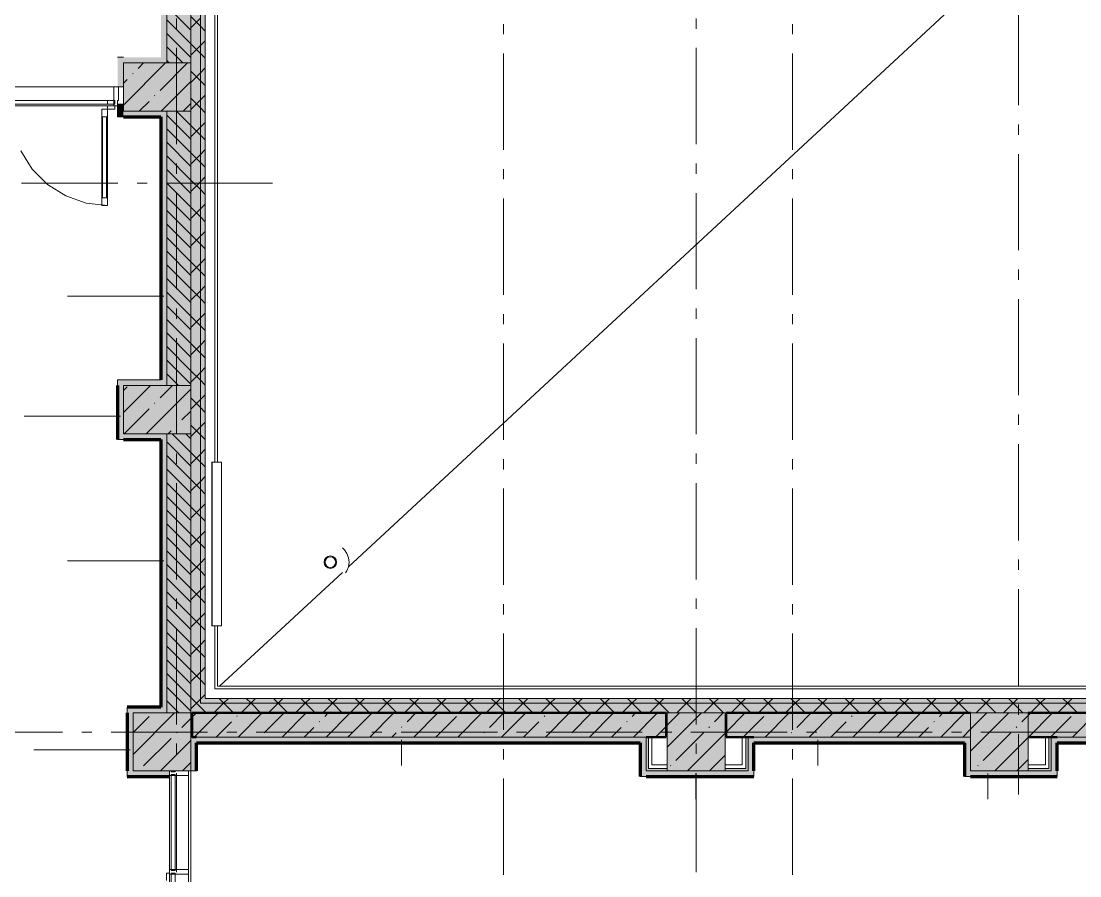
# Model space of a CAD drawing. Header units: millimetres. Extents: x -537608 to 253996, y -217170 to 186033.
# Drawn here: x -343974 to -332975, y 11708 to 20583 of the extents above; entities that cross this region are included whole.
import ezdxf

# ---------------------------------------------------------------- set-up
doc = ezdxf.new("R2010")
doc.units = ezdxf.units.MM
doc.layers.add('16) Лак 1.6м', color=160, linetype='Continuous', lineweight=90)
doc.layers.add('PDF _Геометрия', color=7, linetype='Continuous')
doc.layers.add('PDF _Сплошная заливка', color=7, linetype='Continuous', true_color=0xffffff)

msp = doc.modelspace()

# ---------------------------------------------------------------- hatches: boundary and pattern name
at = {"layer": 'PDF _Сплошная заливка', "transparency": 33554559}
h = msp.add_hatch(color=256, dxfattribs=at)
h.paths.add_polyline_path([(-342211.3659, 22131.549), (-342198.3707, 22137.5494), (-342150.6698, 22137.5494), (-342148.3705, 22131.549), (-342209.4196, 22131.549)], flags=0)
h.paths.add_polyline_path([(-342111.3655, 13499.3472), (-342111.3655, 31437.8517), (-342211.3659, 31437.8517), (-342208.6015, 22925.5479), (-342205.3635, 22918.5508), (-342204.8296, 22896.8791), (-342191.3693, 22893.8434), (-342191.3693, 22888.2199), (-342205.3635, 22888.2199), (-342205.3635, 22870.8499), (-342211.3659, 22868.5506), (-342210.143, 22194.0816), (-342205.3635, 22192.2495), (-342205.3635, 22174.8794), (-342191.3693, 22171.8437), (-342191.3693, 22166.2181), (-342205.3635, 22166.2181), (-342209.4713, 22135.6612), (-342211.3659, 22131.549), (-342211.3659, 13499.3472)], flags=0)
h.paths.add_polyline_path([(-342150.6698, 22925.5479), (-342205.3635, 22928.7816), (-342204.4506, 22931.5503), (-342148.3705, 22931.5503)], flags=0)
for points in [[(-342111.3655, 13549.3473), (-342061.3653, 13549.3473), (-342061.3653, 31437.8517), (-342111.3655, 31437.8517), (-342111.3655, 13676.3458)], [(-342461.367, 19649.001), (-342211.3659, 19649.001), (-342211.3659, 20149.0009), (-342911.3689, 20149.0009), (-342911.3689, 19649.001), (-342788.7452, 19649.001)], [(-323968.3625, 13499.3472), (-323968.3625, 13549.3473), (-342111.3655, 13549.3473), (-342111.3655, 13499.3472), (-326448.1699, 13499.3472)], [(-323968.3625, 13399.3468), (-323968.3625, 13499.3472), (-342211.3659, 13499.3472), (-342211.3659, 13399.3468), (-326448.1699, 13399.3468)], [(-342811.3685, 12799.3463), (-342211.3659, 12799.3463), (-342211.3659, 13399.3468), (-342811.3685, 13399.3468), (-342811.3685, 13069.8542)], [(-337481.3681, 13149.3456), (-337274.0645, 13149.3456), (-337274.0645, 13399.3468), (-342198.6635, 13399.3468), (-342198.6635, 13149.3456), (-339855.8185, 13149.3456)], [(-337261.362, 12799.3463), (-336661.368, 12799.3463), (-336661.368, 13399.3468), (-337261.362, 13399.3468), (-337261.362, 13069.8542)], [(-334111.3657, 12799.3463), (-333511.3632, 12799.3463), (-333511.3632, 13399.3468), (-334111.3657, 13399.3468), (-334111.3657, 13069.8542)]]:
    msp.add_hatch(color=256, dxfattribs=at).paths.add_polyline_path(points)
h = msp.add_hatch(color=256, dxfattribs=at)
h.paths.add_polyline_path([(-342369.7545, 13399.3468), (-342211.3659, 13399.3468), (-342211.3659, 16298.9996), (-342461.367, 16298.9996), (-342461.367, 13399.3468)], flags=0)
h.paths.add_polyline_path([(-342461.367, 16798.9996), (-342211.3659, 16798.9996), (-342211.3659, 19649.001), (-342461.367, 19649.001), (-342461.367, 17341.7551)], flags=0)
h.paths.add_polyline_path([(-342211.3659, 20149.0009), (-342211.3659, 21799.3482), (-342461.367, 21799.3482), (-342461.367, 20149.0009), (-342369.7545, 20149.0009)], flags=0)
h.paths.add_polyline_path([(-342211.3659, 22299.3482), (-342211.3659, 22888.2199), (-342320.3657, 22891.2556), (-342320.3657, 22896.8791), (-342211.3659, 22896.8791), (-342211.3659, 24799.3502), (-342461.367, 24799.3502), (-342461.367, 22299.3482), (-342369.7545, 22299.3482)], flags=0)
h.paths.add_polyline_path([(-342461.367, 25299.348), (-342211.3659, 25299.348), (-342211.3659, 27799.3501), (-342461.367, 27799.3501), (-342461.367, 27309.5272)], flags=0)
h.paths.add_polyline_path([(-342211.3659, 28299.3479), (-342211.3659, 30799.35), (-342461.367, 30799.35), (-342461.367, 28299.3479)], flags=0)
at = {"layer": 'PDF _Сплошная заливка', "true_color": 0xff7d7d, "transparency": 33554559}
for points in [[(-342521.3655, 20209.0017), (-342461.367, 20209.0017), (-342461.367, 21799.3482), (-342521.3655, 21799.3482), (-342521.3655, 21613.658)], [(-342911.3689, 20149.0009), (-342461.367, 20149.0009), (-342461.367, 20209.0017), (-342911.3689, 20209.0017), (-342911.3689, 20189.6918)], [(-342521.3655, 16798.9996), (-342521.3655, 16859.0003), (-342971.3674, 16859.0003), (-342971.3674, 16798.9996), (-342911.3689, 16798.9996)], [(-342521.3655, 16238.9989), (-342461.367, 16238.9989), (-342461.367, 16298.9996), (-342911.3689, 16298.9996), (-342911.3689, 16238.9989)], [(-342521.3655, 13399.3468), (-342521.3655, 13459.3474), (-342871.367, 13459.3474), (-342871.367, 13399.3468), (-342811.3685, 13399.3468)], [(-342871.367, 12799.3463), (-342811.3685, 12799.3463), (-342811.3685, 13399.3468), (-342871.367, 13399.3468), (-342871.367, 13069.8542)], [(-342211.3659, 12799.3463), (-342151.3674, 12799.3463), (-342151.3674, 13149.3456), (-342211.3659, 13149.3456), (-342211.3659, 13069.8542)], [(-337541.3666, 13089.3472), (-337481.3681, 13089.3472), (-337481.3681, 13149.3456), (-342151.3674, 13149.3456), (-342151.3674, 13089.3472), (-339855.8185, 13089.3472)], [(-334171.3643, 13089.3472), (-334111.3657, 13089.3472), (-334111.3657, 13149.3456), (-336361.3668, 13149.3456), (-336361.3668, 13089.3472)], [(-333271.3691, 12799.3463), (-333211.3619, 12799.3463), (-333211.3619, 13149.3456), (-333271.3691, 13149.3456), (-333271.3691, 13069.8542)], [(-330571.1939, 13089.3472), (-330511.1953, 13089.3472), (-330511.1953, 13149.3456), (-333211.3619, 13149.3456), (-333211.3619, 13089.3472), (-331476.0376, 13089.3472)], [(-342811.3685, 12739.3456), (-342431.3634, 12739.3456), (-342431.3634, 12799.3463), (-342871.367, 12799.3463), (-342871.367, 12739.3456)], [(-333511.3632, 12739.3456), (-333211.3619, 12739.3456), (-333211.3619, 12799.3463), (-334111.3657, 12799.3463), (-334111.3657, 12739.3456)]]:
    msp.add_hatch(color=11, dxfattribs=at).paths.add_polyline_path(points)
at = {"layer": 'PDF _Сплошная заливка', "transparency": 33554559}
h = msp.add_hatch(color=256, dxfattribs=at)
h.paths.add_polyline_path([(-320661.3643, 13149.3456), (-320661.3643, 13399.3468), (-323361.3629, 13399.3468), (-323361.3629, 13149.3456), (-323096.2567, 13149.3456)], flags=0)
h.paths.add_polyline_path([(-323961.3611, 13149.3456), (-323961.3611, 13399.3468), (-326661.3641, 13399.3468), (-326661.3641, 13149.3456), (-326448.1699, 13149.3456)], flags=0)
h.paths.add_polyline_path([(-329800.0831, 13149.3456), (-327261.3623, 13149.3456), (-327261.3623, 13399.3468), (-329911.1928, 13399.3468), (-329911.1928, 13149.3456), (-329851.1942, 13149.3456)], flags=0)
h.paths.add_polyline_path([(-330511.1953, 13149.3456), (-330511.1953, 13399.3468), (-333511.3632, 13399.3468), (-333511.3632, 13149.3456), (-331476.0376, 13149.3456)], flags=0)
h.paths.add_polyline_path([(-334111.3657, 13149.3456), (-334111.3657, 13399.3468), (-336648.6656, 13399.3468), (-336648.6656, 13149.3456), (-336361.3668, 13149.3456)], flags=0)
at = {"layer": 'PDF _Сплошная заливка', "true_color": 0x77b143, "transparency": 33554559}
msp.add_hatch(color=75, dxfattribs=at).paths.add_polyline_path([(-337481.3681, 12824.3464), (-337456.368, 12824.3464), (-337456.368, 13149.3456), (-337481.3681, 13149.3456), (-337481.3681, 12859.347)])

# ---------------------------------------------------------------- linework, layer by layer
at = {"layer": '16) Лак 1.6м'}
for p, q in [((-342911.3689, 19589.0003), (-342521.3655, 19589.0003)), ((-342521.3655, 19589.0003), (-342521.3655, 16859.0003)), ((-342971.3674, 16798.9996), (-342971.3674, 16238.9989)), ((-342911.3689, 16238.9989), (-342521.3655, 16238.9989)), ((-342521.3655, 16238.9989), (-342521.3655, 13459.3474)), ((-342521.3655, 13459.3474), (-342871.367, 13459.3474)), ((-342871.367, 13399.3468), (-342871.367, 12799.3463)), ((-342151.3674, 12799.3463), (-342151.3674, 13089.3472)), ((-342151.3674, 13089.3472), (-337541.3666, 13089.3472)), ((-337541.3666, 13089.3472), (-337541.3666, 12739.3456)), ((-336361.3668, 12799.3463), (-336361.3668, 13089.3472)), ((-336361.3668, 13089.3472), (-334171.3643, 13089.3472)), ((-334171.3643, 13089.3472), (-334171.3643, 12739.3456)), ((-333211.3619, 12799.3463), (-333211.3619, 13089.3472)), ((-333211.3619, 13089.3472), (-330571.1939, 13089.3472)), ((-342871.367, 12739.3456), (-342431.3634, 12739.3456)), ((-337481.3681, 12739.3456), (-336361.3668, 12739.3456)), ((-334111.3657, 12739.3456), (-333211.3619, 12739.3456))]:
    msp.add_line(p, q, dxfattribs=at)
at = {"layer": 'PDF _Геометрия', "lineweight": 9}
for p, q in [((-342111.3655, 13676.3458), (-342111.3655, 31437.8517)), ((-342061.3653, 13676.3458), (-342061.3653, 31437.8517)), ((-341961.3649, 16002.4086), (-341961.3649, 30896.1943)), ((-341934.3668, 16002.4086), (-341934.3668, 30896.1943)), ((-340572.3131, 14917.7243), (-331090.6071, 23701.3305)), ((-342461.367, 21799.3482), (-342461.367, 20149.0009)), ((-342461.367, 20209.0017), (-342461.367, 21799.3482)), ((-342211.3659, 20149.0009), (-342211.3659, 21799.3482)), ((-342211.3659, 21799.3482), (-342211.3659, 20149.0009)), ((-342211.3659, 20488.9912), (-342461.367, 20738.9923)), ((-342211.3659, 20347.5701), (-342461.367, 20597.5712)), ((-342111.3655, 20530.4119), (-342211.3659, 20630.4123)), ((-342211.3659, 20512.8374), (-342111.3655, 20612.8378)), ((-342061.3653, 20480.4138), (-342111.3655, 20530.4119)), ((-342211.3659, 20206.149), (-342461.367, 20456.1479)), ((-342111.3655, 20329.9934), (-342061.3653, 20379.9936)), ((-342295.6412, 20149.0009), (-342461.367, 20314.7268)), ((-342111.3655, 20247.5696), (-342211.3659, 20347.5701)), ((-342211.3659, 20229.9951), (-342111.3655, 20329.9934)), ((-342061.3653, 20197.5694), (-342111.3655, 20247.5696)), ((-342911.3689, 20209.0017), (-342971.3674, 20209.0017)), ((-342911.3689, 19712.3711), (-342474.7411, 20149.0009)), ((-342461.367, 20149.0009), (-342911.3689, 20149.0009)), ((-342911.3689, 20149.0009), (-342911.3689, 19649.001)), ((-342911.3689, 19899.3487), (-342911.3689, 20149.0009)), ((-342911.3689, 20149.0009), (-342461.367, 20149.0009)), ((-342759.3703, 20092.4687), (-342702.8338, 20149.0009)), ((-342531.2691, 19864.3696), (-342246.6399, 20149.0009)), ((-342461.367, 20149.0009), (-342461.367, 20209.0017)), ((-342437.0645, 20149.0009), (-342461.367, 20173.3057)), ((-342461.367, 20149.0009), (-342211.3659, 20149.0009)), ((-342211.3659, 20149.0009), (-342461.367, 20149.0009)), ((-342211.3659, 19649.001), (-342211.3659, 20149.0009)), ((-342211.3659, 20149.0009), (-342211.3659, 19649.001)), ((-342816.3978, 20035.4434), (-342811.6527, 20040.1842)), ((-342111.3655, 19964.7274), (-342211.3659, 20064.7279)), ((-342211.3659, 19947.1507), (-342111.3655, 20047.1511)), ((-342111.3655, 20047.1511), (-342061.3653, 20097.1513)), ((-342911.3689, 19940.4701), (-342873.4166, 19978.418)), ((-342518.5409, 19649.001), (-342211.3659, 19956.1738)), ((-342061.3653, 19914.7272), (-342111.3655, 19964.7274)), ((-344761.3682, 19899.3487), (-343011.3694, 19899.3487)), ((-342961.3691, 19899.3487), (-343011.3694, 19899.3487)), ((-343011.3694, 19899.3487), (-343011.3694, 19759.3485)), ((-342971.3674, 19899.3487), (-342911.3689, 19899.3487)), ((-342961.3691, 19759.3485), (-342961.3691, 19899.3487)), ((-342588.2965, 19807.3443), (-342583.5515, 19812.0873)), ((-342111.3655, 19764.3089), (-342061.3653, 19814.3091)), ((-344761.3682, 19759.3485), (-343011.3694, 19759.3485)), ((-343011.3694, 19719.3487), (-344761.3682, 19719.3487)), ((-344761.3682, 19702.349), (-343011.3694, 19702.349)), ((-343076.3713, 19719.3487), (-343076.3713, 19759.3485)), ((-343076.3713, 19759.3485), (-343076.3713, 19719.3487)), ((-343076.3713, 19669.3486), (-343076.3713, 19702.349)), ((-343076.3713, 19702.349), (-343076.3713, 19669.3486)), ((-343011.3694, 19759.3485), (-343011.3694, 19719.3487)), ((-343011.3694, 19759.3485), (-343001.371, 19759.3485)), ((-343001.371, 19719.3487), (-343011.3694, 19719.3487)), ((-343011.3694, 19719.3487), (-343011.3694, 19702.349)), ((-343011.3694, 19702.349), (-342961.3691, 19702.349)), ((-343001.371, 19759.3485), (-343001.371, 19719.3487)), ((-343001.371, 19669.3486), (-343001.371, 19702.349)), ((-343001.371, 19702.349), (-343001.371, 19669.3486)), ((-342971.3674, 19719.3487), (-342971.3674, 19759.3485)), ((-342971.3674, 19759.3485), (-342961.3691, 19759.3485)), ((-342911.3689, 19719.3487), (-342971.3674, 19719.3487)), ((-342971.3674, 19719.3487), (-342971.3674, 19589.0003)), ((-342961.3691, 19719.3487), (-342971.3674, 19719.3487)), ((-342961.3691, 19702.349), (-342961.3691, 19719.3487)), ((-342911.3689, 19649.001), (-342911.3689, 19719.3487)), ((-342746.642, 19649.001), (-342645.324, 19750.3212)), ((-342290.4397, 19649.001), (-342211.3659, 19728.0747)), ((-342111.3655, 19681.8852), (-342211.3659, 19781.8856)), ((-342211.3659, 19664.3085), (-342111.3655, 19764.3089)), ((-343136.3699, 19669.3486), (-343076.3713, 19669.3486)), ((-343136.3699, 18669.3486), (-343136.3699, 19669.3486)), ((-343136.3699, 19669.3486), (-343136.3699, 18669.3486)), ((-343076.3713, 19669.3486), (-343136.3699, 19669.3486)), ((-343076.3713, 19589.3469), (-343136.3699, 19589.3469)), ((-343130.3674, 18749.3481), (-343130.3674, 19589.3469)), ((-343086.3697, 18749.3481), (-343086.3697, 19589.3469)), ((-343076.3713, 18669.3486), (-343076.3713, 19669.3486)), ((-343076.3713, 19669.3486), (-343001.371, 19669.3486)), ((-343001.371, 19669.3486), (-343076.3713, 19669.3486)), ((-343076.3713, 19669.3486), (-343076.3713, 18669.3486)), ((-343076.3713, 18669.3486), (-343076.3713, 19669.3486)), ((-342971.3674, 19589.0003), (-342911.3689, 19589.0003)), ((-342461.367, 19649.001), (-342911.3689, 19649.001)), ((-342911.3689, 19649.001), (-342461.367, 19649.001)), ((-342461.367, 19649.001), (-342461.367, 19589.0003)), ((-342211.3659, 19649.001), (-342461.367, 19649.001)), ((-342461.367, 19589.0003), (-342461.367, 19649.001)), ((-342461.367, 19649.001), (-342211.3659, 19649.001)), ((-342211.3659, 19357.6201), (-342461.367, 19607.6212)), ((-342461.367, 19589.0003), (-342461.367, 16798.9996)), ((-342461.367, 16798.9996), (-342461.367, 19589.0003)), ((-342211.3659, 19499.0413), (-342361.3235, 19649.001)), ((-342211.3659, 19640.4624), (-342219.9089, 19649.001)), ((-342211.3659, 16798.9996), (-342211.3659, 19649.001)), ((-342211.3659, 19649.001), (-342211.3659, 16798.9996)), ((-342061.3653, 19631.885), (-342111.3655, 19681.8852)), ((-342111.3655, 19399.0408), (-342211.3659, 19499.0413)), ((-342211.3659, 19381.4662), (-342111.3655, 19481.4667)), ((-342111.3655, 19481.4667), (-342061.3653, 19531.4669)), ((-342211.3659, 19216.199), (-342461.367, 19466.2001)), ((-342061.3653, 19349.0427), (-342111.3655, 19399.0408)), ((-342211.3659, 19074.7779), (-342461.367, 19324.7768)), ((-342111.3655, 19198.6223), (-342061.3653, 19248.6225)), ((-343977.3397, 19235.4636), (-343858.1952, 19045.8572)), ((-342211.3659, 18933.3568), (-342461.367, 19183.3557)), ((-342111.3655, 19116.1986), (-342211.3659, 19216.199)), ((-342211.3659, 19098.624), (-342111.3655, 19198.6223)), ((-343858.1952, 19045.8572), (-343699.8583, 18887.5161)), ((-342211.3659, 18791.9357), (-342461.367, 19041.9345)), ((-342061.3653, 19066.1983), (-342111.3655, 19116.1986)), ((-342111.3655, 18833.3563), (-342211.3659, 18933.3568)), ((-342111.3655, 18915.78), (-342061.3653, 18965.7803)), ((-343699.8583, 18887.5161), (-343510.2519, 18768.378)), ((-342211.3659, 18650.5124), (-342461.367, 18900.5134)), ((-342211.3659, 18815.7796), (-342111.3655, 18915.78)), ((-342061.3653, 18783.3561), (-342111.3655, 18833.3563)), ((-343510.2519, 18768.378), (-343298.8921, 18694.4198)), ((-343076.3713, 18749.3481), (-343136.3699, 18749.3481)), ((-342211.3659, 18509.0913), (-342461.367, 18759.0923)), ((-343298.8921, 18694.4198), (-343076.3713, 18669.3486)), ((-343076.3713, 18669.3486), (-343136.3699, 18669.3486)), ((-343136.3699, 18669.3486), (-343076.3713, 18669.3486)), ((-342211.3659, 18367.6702), (-342461.367, 18617.6712)), ((-342111.3655, 18550.5141), (-342211.3659, 18650.5124)), ((-342211.3659, 18532.9374), (-342111.3655, 18632.9378)), ((-342111.3655, 18632.9378), (-342061.3653, 18682.938)), ((-342061.3653, 18500.5139), (-342111.3655, 18550.5141)), ((-342211.3659, 18226.2491), (-342461.367, 18476.2501)), ((-342111.3655, 18350.0956), (-342061.3653, 18400.0958)), ((-342211.3659, 18084.8279), (-342461.367, 18334.829)), ((-342111.3655, 18267.6697), (-342211.3659, 18367.6702)), ((-342211.3659, 18250.0951), (-342111.3655, 18350.0956)), ((-342061.3653, 18217.6717), (-342111.3655, 18267.6697)), ((-342211.3659, 17943.4068), (-342461.367, 18193.4057)), ((-342211.3659, 17801.9857), (-342461.367, 18051.9846)), ((-342111.3655, 17984.8275), (-342211.3659, 18084.8279)), ((-342211.3659, 17967.2529), (-342111.3655, 18067.2512)), ((-342111.3655, 18067.2512), (-342061.3653, 18117.2514)), ((-342061.3653, 17934.8273), (-342111.3655, 17984.8275)), ((-342211.3659, 17660.5646), (-342461.367, 17910.5635)), ((-342111.3655, 17784.409), (-342061.3653, 17834.4092)), ((-342491.3706, 17725.8163), (-343491.3662, 17725.8163)), ((-342211.3659, 17519.1413), (-342461.367, 17769.1423)), ((-342111.3655, 17701.9853), (-342211.3659, 17801.9857)), ((-342211.3659, 17684.4085), (-342111.3655, 17784.409)), ((-342211.3659, 17377.7202), (-342461.367, 17627.7212)), ((-342061.3653, 17651.985), (-342111.3655, 17701.9853)), ((-342111.3655, 17419.143), (-342211.3659, 17519.1413)), ((-342211.3659, 17401.5663), (-342111.3655, 17501.5667)), ((-342111.3655, 17501.5667), (-342061.3653, 17551.567)), ((-342211.3659, 17236.2991), (-342461.367, 17486.3001)), ((-342061.3653, 17369.1428), (-342111.3655, 17419.143)), ((-342211.3659, 17094.8779), (-342461.367, 17344.879)), ((-342111.3655, 17218.7245), (-342061.3653, 17268.7247)), ((-342211.3659, 16953.4568), (-342461.367, 17203.4579)), ((-342111.3655, 17136.2987), (-342211.3659, 17236.2991)), ((-342211.3659, 17118.7241), (-342111.3655, 17218.7245)), ((-342211.3659, 16812.0357), (-342461.367, 17062.0346)), ((-342061.3653, 17086.3006), (-342111.3655, 17136.2987)), ((-342111.3655, 16853.4564), (-342211.3659, 16953.4568)), ((-342111.3655, 16935.8801), (-342061.3653, 16985.8803)), ((-342521.3655, 16859.0003), (-342971.3674, 16859.0003)), ((-342971.3674, 16859.0003), (-342971.3674, 16798.9996)), ((-342339.7509, 16798.9996), (-342461.367, 16920.6135)), ((-342211.3659, 16835.8818), (-342111.3655, 16935.8801)), ((-342061.3653, 16803.4562), (-342111.3655, 16853.4564)), ((-342911.3689, 16518.9906), (-342631.3557, 16798.9996)), ((-342911.3689, 16298.9996), (-342911.3689, 16798.9996)), ((-342911.3689, 16798.9996), (-342521.3655, 16798.9996)), ((-342461.367, 16798.9996), (-342911.3689, 16798.9996)), ((-342911.3689, 16798.9996), (-342911.3689, 16298.9996)), ((-342911.3689, 16747.0897), (-342873.4166, 16785.0398)), ((-342675.164, 16298.9996), (-342211.3659, 16762.7955)), ((-342531.2691, 16670.9892), (-342403.2631, 16798.9996)), ((-342521.3655, 16798.9996), (-342461.367, 16798.9996)), ((-342461.367, 16798.9996), (-342211.3659, 16798.9996)), ((-342211.3659, 16798.9996), (-342461.367, 16798.9996)), ((-342211.3659, 16298.9996), (-342211.3659, 16798.9996)), ((-342211.3659, 16798.9996), (-342211.3659, 16298.9996)), ((-342588.2965, 16613.9661), (-342583.5515, 16618.7069)), ((-342111.3655, 16570.6142), (-342211.3659, 16670.6146)), ((-342211.3659, 16553.0374), (-342111.3655, 16653.0379)), ((-342111.3655, 16653.0379), (-342061.3653, 16703.0381)), ((-342903.2566, 16298.9996), (-342645.324, 16556.9408)), ((-342303.1679, 16442.8923), (-342211.3659, 16534.6964)), ((-342061.3653, 16520.614), (-342111.3655, 16570.6142)), ((-342941.3639, 16479.6303), (-343941.3682, 16479.6303)), ((-342360.1954, 16385.867), (-342355.4588, 16390.6078)), ((-342111.3655, 16370.1957), (-342061.3653, 16420.1959)), ((-342461.367, 16298.9996), (-342911.3689, 16298.9996)), ((-342911.3689, 16298.9996), (-342461.367, 16298.9996)), ((-342211.3659, 16298.9996), (-342461.367, 16298.9996)), ((-342461.367, 16298.9996), (-342461.367, 16238.9989)), ((-342461.367, 16238.9989), (-342461.367, 16298.9996)), ((-342461.367, 16298.9996), (-342211.3659, 16298.9996)), ((-342447.0627, 16298.9996), (-342417.2228, 16328.8417)), ((-342211.3659, 16104.9279), (-342405.4418, 16298.9996)), ((-342211.3659, 16246.3491), (-342264.0186, 16298.9996)), ((-342218.9615, 16298.9996), (-342211.3659, 16306.5973)), ((-342111.3655, 16287.772), (-342211.3659, 16387.7702)), ((-342211.3659, 16270.1952), (-342111.3655, 16370.1957)), ((-342211.3659, 13676.3458), (-342211.3659, 16298.9996)), ((-342211.3659, 16298.9996), (-342211.3659, 13676.3458)), ((-342061.3653, 16237.7717), (-342111.3655, 16287.772)), ((-342971.3674, 16238.9989), (-342911.3689, 16238.9989)), ((-342461.367, 16238.9989), (-342461.367, 13399.3468)), ((-342461.367, 13399.3468), (-342461.367, 16238.9989)), ((-342211.3659, 15963.5068), (-342461.367, 16213.5079)), ((-342211.3659, 15822.0857), (-342461.367, 16072.0847)), ((-342111.3655, 16004.9275), (-342211.3659, 16104.9279)), ((-342211.3659, 15987.353), (-342111.3655, 16087.3534)), ((-342111.3655, 16087.3534), (-342061.3653, 16137.3536)), ((-342061.3653, 15954.9295), (-342111.3655, 16004.9275)), ((-342211.3659, 15680.6646), (-342461.367, 15930.6635)), ((-342111.3655, 15804.509), (-342061.3653, 15854.5092)), ((-342211.3659, 15539.2435), (-342461.367, 15789.2424)), ((-342111.3655, 15722.0853), (-342211.3659, 15822.0857)), ((-342211.3659, 15704.5107), (-342111.3655, 15804.509)), ((-342211.3659, 15397.8223), (-342461.367, 15647.8213)), ((-342061.3653, 15672.0851), (-342111.3655, 15722.0853)), ((-342111.3655, 15439.2431), (-342211.3659, 15539.2435)), ((-342211.3659, 15421.6664), (-342111.3655, 15521.6668)), ((-342111.3655, 15521.6668), (-342061.3653, 15571.667)), ((-342211.3659, 15256.3991), (-342461.367, 15506.4002)), ((-342061.3653, 15389.2429), (-342111.3655, 15439.2431)), ((-342211.3659, 15114.978), (-342461.367, 15364.9791)), ((-342111.3655, 15238.8245), (-342061.3653, 15288.8247)), ((-342211.3659, 14973.5568), (-342461.367, 15223.558)), ((-342111.3655, 15156.4008), (-342211.3659, 15256.3991)), ((-342211.3659, 15138.8241), (-342111.3655, 15238.8245)), ((-342211.3659, 14832.1357), (-342461.367, 15082.1369)), ((-342061.3653, 15106.4006), (-342111.3655, 15156.4008)), ((-342491.3706, 14979.9856), (-343491.3662, 14979.9856)), ((-342111.3655, 14873.5564), (-342211.3659, 14973.5568)), ((-342111.3655, 14955.9823), (-342061.3653, 15005.9825)), ((-342211.3659, 14690.7146), (-342461.367, 14940.7136)), ((-342211.3659, 14855.9819), (-342111.3655, 14955.9823)), ((-342061.3653, 14823.5562), (-342111.3655, 14873.5564)), ((-341912.355, 13676.3458), (-340635.9286, 14858.7936)), ((-342211.3659, 14549.2935), (-342461.367, 14799.2925)), ((-342211.3659, 14407.8724), (-342461.367, 14657.8713)), ((-342111.3655, 14590.7142), (-342211.3659, 14690.7146)), ((-342211.3659, 14573.1397), (-342111.3655, 14673.1379)), ((-342111.3655, 14673.1379), (-342061.3653, 14723.1381)), ((-342061.3653, 14540.714), (-342111.3655, 14590.7142)), ((-342211.3659, 14266.4513), (-342461.367, 14516.4502)), ((-342111.3655, 14390.2957), (-342061.3653, 14440.2959)), ((-342211.3659, 14125.028), (-342461.367, 14375.0291)), ((-342111.3655, 14307.8719), (-342211.3659, 14407.8724)), ((-342211.3659, 14290.2953), (-342111.3655, 14390.2957)), ((-342061.3653, 14257.8717), (-342111.3655, 14307.8719)), ((-341961.3649, 13676.3458), (-341961.3649, 14302.4078)), ((-341934.3668, 13676.3458), (-341934.3668, 14302.4078)), ((-342211.3659, 13983.6069), (-342461.367, 14233.608)), ((-342211.3659, 13842.1858), (-342461.367, 14092.1868)), ((-342111.3655, 14025.0297), (-342211.3659, 14125.028)), ((-342211.3659, 14007.453), (-342111.3655, 14107.4534)), ((-342111.3655, 14107.4534), (-342061.3653, 14157.4536)), ((-342061.3653, 13975.0295), (-342111.3655, 14025.0297)), ((-342211.3659, 13700.7647), (-342461.367, 13950.7657)), ((-342111.3655, 13824.6112), (-342061.3653, 13874.6114)), ((-342211.3659, 13559.3435), (-342461.367, 13809.3424)), ((-342111.3655, 13742.1853), (-342211.3659, 13842.1858)), ((-342211.3659, 13724.6108), (-342111.3655, 13824.6112)), ((-342211.3659, 13417.9224), (-342461.367, 13667.9213)), ((-342211.3659, 13649.3456), (-342211.3659, 13676.3458)), ((-342211.3659, 13676.3458), (-342211.3659, 13649.3456)), ((-342211.3659, 13549.3473), (-342211.3659, 13649.3456)), ((-342211.3659, 13649.3456), (-342211.3659, 13549.3473)), ((-342061.3653, 13692.1851), (-342111.3655, 13742.1853)), ((-342111.3655, 13549.3473), (-342111.3655, 13676.3458)), ((-342061.3653, 13649.3456), (-342061.3653, 13676.3458)), ((-342061.3653, 13549.3473), (-342061.3653, 13649.3456)), ((-341961.3649, 13649.3456), (-341961.3649, 13676.3458)), ((-323968.3625, 13649.3456), (-341961.3649, 13649.3456)), ((-323968.3625, 13676.3458), (-341934.3668, 13676.3458)), ((-342151.3674, 13499.3472), (-342211.3659, 13559.3435)), ((-342211.3659, 13499.3472), (-342211.3659, 13549.3473)), ((-342211.3659, 13549.3473), (-342211.3659, 13499.3472)), ((-342153.7873, 13499.3472), (-342111.3655, 13541.7668)), ((-342111.3655, 13541.7668), (-342103.7871, 13549.3473)), ((-342111.3655, 13499.3472), (-342111.3655, 13549.3473)), ((-342103.7871, 13549.3473), (-342061.3653, 13591.767)), ((-323968.3625, 13549.3473), (-342061.3653, 13549.3473)), ((-341868.5295, 13499.3472), (-341918.5297, 13549.3473)), ((-341870.9494, 13499.3472), (-341820.9491, 13549.3473)), ((-341585.6829, 13499.3472), (-341635.6832, 13549.3473)), ((-341588.1028, 13499.3472), (-341538.1026, 13549.3473)), ((-341302.845, 13499.3472), (-341352.8452, 13549.3473)), ((-341305.2563, 13499.3472), (-341255.2561, 13549.3473)), ((-341019.9985, 13499.3472), (-341069.9987, 13549.3473)), ((-341022.4184, 13499.3472), (-340972.4181, 13549.3473)), ((-340737.1605, 13499.3472), (-340787.1607, 13549.3473)), ((-340739.5718, 13499.3472), (-340689.5716, 13549.3473)), ((-340454.314, 13499.3472), (-340504.3142, 13549.3473)), ((-340456.7339, 13499.3472), (-340406.7337, 13549.3473)), ((-340171.4674, 13499.3472), (-340221.4676, 13549.3473)), ((-340173.8874, 13499.3472), (-340123.8871, 13549.3473)), ((-339888.6295, 13499.3472), (-339938.6297, 13549.3473)), ((-339891.0494, 13499.3472), (-339841.0492, 13549.3473)), ((-339605.7829, 13499.3472), (-339655.7831, 13549.3473)), ((-339608.2029, 13499.3472), (-339558.2027, 13549.3473)), ((-339322.945, 13499.3472), (-339372.9452, 13549.3473)), ((-339325.365, 13499.3472), (-339275.3648, 13549.3473)), ((-339040.0985, 13499.3472), (-339090.0987, 13549.3473)), ((-339042.5184, 13499.3472), (-338992.5182, 13549.3473)), ((-338757.2605, 13499.3472), (-338807.2608, 13549.3473)), ((-338759.6719, 13499.3472), (-338709.6717, 13549.3473)), ((-338474.414, 13499.3472), (-338524.4142, 13549.3473)), ((-338476.834, 13499.3472), (-338426.8338, 13549.3473)), ((-338191.5675, 13499.3472), (-338241.5677, 13549.3473)), ((-338193.9874, 13499.3472), (-338143.9872, 13549.3473)), ((-337908.7295, 13499.3472), (-337958.7298, 13549.3473)), ((-337911.1495, 13499.3472), (-337861.1493, 13549.3473)), ((-337625.883, 13499.3472), (-337675.8832, 13549.3473)), ((-337628.3029, 13499.3472), (-337578.3027, 13549.3473)), ((-337343.0451, 13499.3472), (-337393.0453, 13549.3473)), ((-337345.465, 13499.3472), (-337295.4648, 13549.3473)), ((-337060.1985, 13499.3472), (-337110.1988, 13549.3473)), ((-337062.6184, 13499.3472), (-337012.6183, 13549.3473)), ((-336777.3606, 13499.3472), (-336827.3608, 13549.3473)), ((-336779.7719, 13499.3472), (-336729.7717, 13549.3473)), ((-336494.5141, 13499.3472), (-336544.5143, 13549.3473)), ((-336496.934, 13499.3472), (-336446.9338, 13549.3473)), ((-336211.6762, 13499.3472), (-336261.6678, 13549.3473)), ((-336214.0874, 13499.3472), (-336164.0872, 13549.3473)), ((-335928.8296, 13499.3472), (-335978.8298, 13549.3473)), ((-335931.2495, 13499.3472), (-335881.2493, 13549.3473)), ((-335645.9831, 13499.3472), (-335695.9833, 13549.3473)), ((-335648.403, 13499.3472), (-335598.4027, 13549.3473)), ((-335363.1452, 13499.3472), (-335413.1454, 13549.3473)), ((-335365.565, 13499.3472), (-335315.5648, 13549.3473)), ((-335080.2986, 13499.3472), (-335130.2988, 13549.3473)), ((-335082.7185, 13499.3472), (-335032.7183, 13549.3473)), ((-334797.4607, 13499.3472), (-334847.4609, 13549.3473)), ((-334799.872, 13499.3472), (-334749.8803, 13549.3473)), ((-334514.6141, 13499.3472), (-334564.6143, 13549.3473)), ((-334517.034, 13499.3472), (-334467.0338, 13549.3473)), ((-334231.7762, 13499.3472), (-334281.7764, 13549.3473)), ((-334234.1875, 13499.3472), (-334184.1873, 13549.3473)), ((-333948.9296, 13499.3472), (-333998.9298, 13549.3473)), ((-333951.3496, 13499.3472), (-333901.3494, 13549.3473)), ((-333666.0831, 13499.3472), (-333716.0833, 13549.3473)), ((-333668.503, 13499.3472), (-333618.5028, 13549.3473)), ((-333383.2451, 13499.3472), (-333433.2454, 13549.3473)), ((-333385.6651, 13499.3472), (-333335.6649, 13549.3473)), ((-333100.3986, 13499.3472), (-333150.3988, 13549.3473)), ((-333102.8186, 13499.3472), (-333052.8184, 13549.3473)), ((-342871.367, 13459.3474), (-342871.367, 13399.3468)), ((-342334.2135, 13399.3468), (-342461.367, 13526.5002)), ((-342211.3659, 13441.7685), (-342153.7873, 13499.3472)), ((-342211.3659, 13399.3468), (-342211.3659, 13499.3472)), ((-342211.3659, 13499.3472), (-342211.3659, 13399.3468)), ((-342051.367, 13399.3468), (-342151.3674, 13499.3472)), ((-323968.3625, 13499.3472), (-342111.3655, 13499.3472)), ((-341970.9498, 13399.3468), (-341870.9494, 13499.3472)), ((-341768.529, 13399.3468), (-341868.5295, 13499.3472)), ((-341688.1033, 13399.3468), (-341588.1028, 13499.3472)), ((-341485.6825, 13399.3468), (-341585.6829, 13499.3472)), ((-341405.2567, 13399.3468), (-341305.2563, 13499.3472)), ((-341202.8446, 13399.3468), (-341302.845, 13499.3472)), ((-341122.4188, 13399.3468), (-341022.4184, 13499.3472)), ((-340919.998, 13399.3468), (-341019.9985, 13499.3472)), ((-340839.5723, 13399.3468), (-340739.5718, 13499.3472)), ((-340637.1601, 13399.3468), (-340737.1605, 13499.3472)), ((-340556.7343, 13399.3468), (-340456.7339, 13499.3472)), ((-340354.3136, 13399.3468), (-340454.314, 13499.3472)), ((-340273.8878, 13399.3468), (-340173.8874, 13499.3472)), ((-340071.467, 13399.3468), (-340171.4674, 13499.3472)), ((-339991.0499, 13399.3468), (-339891.0494, 13499.3472)), ((-339788.6291, 13399.3468), (-339888.6295, 13499.3472)), ((-339708.2033, 13399.3468), (-339608.2029, 13499.3472)), ((-339505.7826, 13399.3468), (-339605.7829, 13499.3472)), ((-339425.3568, 13399.3468), (-339325.365, 13499.3472)), ((-339222.9446, 13399.3468), (-339322.945, 13499.3472)), ((-339142.5189, 13399.3468), (-339042.5184, 13499.3472)), ((-338940.0981, 13399.3468), (-339040.0985, 13499.3472)), ((-338859.6723, 13399.3468), (-338759.6719, 13499.3472)), ((-338657.2601, 13399.3468), (-338757.2605, 13499.3472)), ((-338576.8344, 13399.3468), (-338476.834, 13499.3472)), ((-338374.4136, 13399.3468), (-338474.414, 13499.3472)), ((-338293.9878, 13399.3468), (-338193.9874, 13499.3472)), ((-338091.5756, 13399.3468), (-338191.5675, 13499.3472)), ((-338011.1499, 13399.3468), (-337911.1495, 13499.3472)), ((-337808.7291, 13399.3468), (-337908.7295, 13499.3472)), ((-337728.3033, 13399.3468), (-337628.3029, 13499.3472)), ((-337525.8826, 13399.3468), (-337625.883, 13499.3472)), ((-337445.4654, 13399.3468), (-337345.465, 13499.3472)), ((-337243.0446, 13399.3468), (-337343.0451, 13499.3472)), ((-337162.6189, 13399.3468), (-337062.6184, 13499.3472)), ((-336960.1981, 13399.3468), (-337060.1985, 13499.3472)), ((-336879.7723, 13399.3468), (-336779.7719, 13499.3472)), ((-336677.3602, 13399.3468), (-336777.3606, 13499.3472)), ((-336596.9344, 13399.3468), (-336496.934, 13499.3472)), ((-336394.5136, 13399.3468), (-336494.5141, 13499.3472)), ((-336314.0879, 13399.3468), (-336214.0874, 13499.3472)), ((-336111.6757, 13399.3468), (-336211.6762, 13499.3472)), ((-336031.2499, 13399.3468), (-335931.2495, 13499.3472)), ((-335828.8292, 13399.3468), (-335928.8296, 13499.3472)), ((-335748.4034, 13399.3468), (-335648.403, 13499.3472)), ((-335545.9826, 13399.3468), (-335645.9831, 13499.3472)), ((-335465.5655, 13399.3468), (-335365.565, 13499.3472)), ((-335263.1447, 13399.3468), (-335363.1452, 13499.3472)), ((-335182.7189, 13399.3468), (-335082.7185, 13499.3472)), ((-334980.2982, 13399.3468), (-335080.2986, 13499.3472)), ((-334899.8724, 13399.3468), (-334799.872, 13499.3472)), ((-334697.4603, 13399.3468), (-334797.4607, 13499.3472)), ((-334617.0345, 13399.3468), (-334517.034, 13499.3472)), ((-334414.6137, 13399.3468), (-334514.6141, 13499.3472)), ((-334334.188, 13399.3468), (-334234.1875, 13499.3472)), ((-334131.7758, 13399.3468), (-334231.7762, 13499.3472)), ((-334051.35, 13399.3468), (-333951.3496, 13499.3472)), ((-333848.9293, 13399.3468), (-333948.9296, 13499.3472)), ((-333768.5035, 13399.3468), (-333668.503, 13499.3472)), ((-333566.0913, 13399.3468), (-333666.0831, 13499.3472)), ((-333485.6656, 13399.3468), (-333385.6651, 13499.3472)), ((-333283.2448, 13399.3468), (-333383.2451, 13499.3472)), ((-333202.819, 13399.3468), (-333102.8186, 13499.3472)), ((-333000.3982, 13399.3468), (-333100.3986, 13499.3472)), ((-342811.3685, 12969.4146), (-342381.4321, 13399.3468)), ((-342211.3659, 13399.3468), (-342811.3685, 13399.3468)), ((-342811.3685, 13399.3468), (-342811.3685, 12799.3463)), ((-342811.3685, 13197.5137), (-342645.324, 13363.5603)), ((-342303.1679, 13249.5119), (-342211.3659, 13341.316)), ((-334111.3657, 13399.3468), (-342211.3659, 13399.3468)), ((-342211.3659, 12799.3463), (-342211.3659, 13399.3468)), ((-342198.6635, 13354.0163), (-342153.3395, 13399.3468)), ((-342175.2393, 13149.3456), (-341925.2383, 13399.3468)), ((-341732.9278, 13363.5603), (-341728.1827, 13368.3033)), ((-341719.0455, 13149.3456), (-341469.0444, 13399.3468)), ((-341447.7991, 13192.4866), (-341240.9433, 13399.3468)), ((-341262.8431, 13149.3456), (-341012.842, 13399.3468)), ((-340877.559, 13306.535), (-340872.8139, 13311.278)), ((-340820.5315, 13363.5603), (-340784.7494, 13399.3468)), ((-340806.6493, 13149.3456), (-340556.6482, 13399.3468)), ((-340578.5481, 13149.3456), (-340328.547, 13399.3468)), ((-340350.4468, 13149.3456), (-340100.4458, 13399.3468)), ((-339965.1627, 13306.535), (-339872.3532, 13399.3468)), ((-339894.2531, 13149.3456), (-339644.2519, 13399.3468)), ((-339666.1518, 13149.3456), (-339451.9414, 13363.5603)), ((-339438.0592, 13149.3456), (-339188.0582, 13399.3468)), ((-339109.794, 13249.5119), (-338959.9569, 13399.3468)), ((-338981.8568, 13149.3456), (-338731.8557, 13399.3468)), ((-338539.5452, 13363.5603), (-338534.8001, 13368.3033)), ((-338525.6629, 13149.3456), (-338275.6619, 13399.3468)), ((-338254.4251, 13192.4866), (-338047.5607, 13399.3468)), ((-338069.4605, 13149.3456), (-337819.4681, 13399.3468)), ((-337684.1764, 13306.535), (-337679.4313, 13311.278)), ((-337627.1489, 13363.5603), (-337591.3668, 13399.3468)), ((-337613.2667, 13149.3456), (-337363.2656, 13399.3468)), ((-337261.362, 13045.0501), (-336907.0718, 13399.3468)), ((-337261.362, 13273.1491), (-337135.1644, 13399.3468)), ((-336661.368, 13399.3468), (-337261.362, 13399.3468)), ((-337261.362, 13399.3468), (-337261.362, 12799.3463)), ((-336771.7802, 13306.535), (-336678.9706, 13399.3468)), ((-336661.368, 12799.3463), (-336661.368, 13399.3468)), ((-336648.6656, 13201.5526), (-336450.8693, 13399.3468)), ((-336472.7778, 13149.3456), (-336258.5589, 13363.5603)), ((-336244.6766, 13149.3456), (-335994.6756, 13399.3468)), ((-335916.4114, 13249.5119), (-335766.5743, 13399.3468)), ((-335788.4828, 13149.3456), (-335538.4817, 13399.3468)), ((-335346.1626, 13363.5603), (-335341.4261, 13368.3033)), ((-335332.2804, 13149.3456), (-335082.2793, 13399.3468)), ((-335061.0426, 13192.4866), (-334854.1867, 13399.3468)), ((-334876.0866, 13149.3456), (-334626.0855, 13399.3468)), ((-334490.7938, 13306.535), (-334486.0573, 13311.278)), ((-334433.775, 13363.5603), (-334397.9842, 13399.3468)), ((-334419.8841, 13149.3456), (-334169.8831, 13399.3468)), ((-334111.3657, 13001.6723), (-333713.6892, 13399.3468)), ((-334111.3657, 13229.7693), (-333941.7905, 13399.3468)), ((-333511.3632, 13399.3468), (-334111.3657, 13399.3468)), ((-334111.3657, 13399.3468), (-334111.3657, 12799.3463)), ((-333578.4062, 13306.535), (-333511.3632, 13373.5737)), ((-333511.3632, 13373.5737), (-333485.588, 13399.3468)), ((-333511.3632, 13399.3468), (-330511.1953, 13399.3468)), ((-333511.3632, 12799.3463), (-333511.3632, 13399.3468)), ((-333507.4965, 13149.3456), (-333257.4954, 13399.3468)), ((-333279.3952, 13149.3456), (-333065.1763, 13363.5603)), ((-333051.294, 13149.3456), (-332801.293, 13399.3468)), ((-341947.1382, 13149.3456), (-341789.9466, 13306.535)), ((-341034.7419, 13149.3456), (-340934.5778, 13249.5119)), ((-340022.1902, 13249.5119), (-340017.4451, 13254.2526)), ((-338753.7642, 13149.3456), (-338596.5726, 13306.535)), ((-337841.3679, 13149.3456), (-337741.2039, 13249.5119)), ((-337385.1655, 13149.3456), (-337274.0645, 13260.4489)), ((-336828.8076, 13249.5119), (-336824.0625, 13254.2526)), ((-335560.3816, 13149.3456), (-335403.1901, 13306.535)), ((-334647.9854, 13149.3456), (-334547.8213, 13249.5119)), ((-334191.7915, 13149.3456), (-334111.3657, 13229.7693)), ((-333635.425, 13249.5119), (-333630.6886, 13254.2526)), ((-342702.3429, 12850.339), (-342417.2228, 13135.4613)), ((-342525.2409, 12799.3463), (-342211.3659, 13113.2169)), ((-342360.1954, 13192.4866), (-342355.4588, 13197.2273)), ((-342151.3674, 13149.3456), (-342211.3659, 13149.3456)), ((-337481.3681, 13149.3456), (-342151.3674, 13149.3456)), ((-342151.3674, 13149.3456), (-337481.3681, 13149.3456)), ((-340122.3542, 13149.3456), (-340079.2091, 13192.4866)), ((-340021.596, 13119.3464), (-340021.596, 12853.196)), ((-339166.8128, 13192.4866), (-339162.0763, 13197.2273)), ((-337481.3681, 13089.3472), (-337481.3681, 13149.3456)), ((-337456.368, 13149.3456), (-337481.3681, 13149.3456)), ((-337481.3681, 13149.3456), (-337481.3681, 12859.347)), ((-337481.3681, 12799.3463), (-337481.3681, 13089.3472)), ((-337421.3695, 13149.3456), (-337456.368, 13149.3456)), ((-337456.368, 13149.3456), (-337456.368, 12859.347)), ((-337421.3695, 12859.347), (-337421.3695, 13149.3456)), ((-337170.9551, 12907.3643), (-336885.8351, 13192.4866)), ((-337050.8719, 12799.3463), (-336661.368, 13188.8524)), ((-336446.3654, 13149.3456), (-336481.3638, 13149.3456)), ((-336481.3638, 13149.3456), (-336481.3638, 12859.347)), ((-336421.3653, 13149.3456), (-336446.3654, 13149.3456)), ((-336446.3654, 12824.3464), (-336446.3654, 13149.3456)), ((-336361.3668, 13149.3456), (-336421.3653, 13149.3456)), ((-336421.3653, 13149.3456), (-336421.3653, 12799.3463)), ((-336421.3653, 12799.3463), (-336421.3653, 13149.3456)), ((-336361.3668, 13149.3456), (-334111.3657, 13149.3456)), ((-334111.3657, 13149.3456), (-336361.3668, 13149.3456)), ((-335973.4388, 13192.4866), (-335968.6937, 13197.2273)), ((-335698.2568, 13119.3464), (-335698.2568, 12853.196)), ((-333977.5726, 12907.3643), (-333692.4525, 13192.4866)), ((-333857.4893, 12799.3463), (-333511.3632, 13145.4747)), ((-333296.3692, 13149.3456), (-333331.3676, 13149.3456)), ((-333331.3676, 13149.3456), (-333331.3676, 12859.347)), ((-333271.3691, 13149.3456), (-333296.3692, 13149.3456)), ((-333296.3692, 12824.3464), (-333296.3692, 13149.3456)), ((-333211.3619, 13149.3456), (-333271.3691, 13149.3456)), ((-333271.3691, 13149.3456), (-333271.3691, 12799.3463)), ((-333271.3691, 12799.3463), (-333271.3691, 13149.3456)), ((-333211.3619, 13149.3456), (-330511.1953, 13149.3456)), ((-330511.1953, 13149.3456), (-333211.3619, 13149.3456)), ((-342841.3635, 13014.9733), (-343841.3677, 13014.9733)), ((-342297.1396, 12799.3463), (-342211.3659, 12885.1179)), ((-336822.7707, 12799.3463), (-336661.368, 12960.7555)), ((-333629.3968, 12799.3463), (-333511.3632, 12917.3756)), ((-342871.367, 12799.3463), (-342871.367, 12739.3456)), ((-342811.3685, 12799.3463), (-342211.3659, 12799.3463)), ((-342431.3634, 12739.3456), (-342431.3634, 12799.3463)), ((-342431.3634, 12799.3463), (-342431.3634, 12749.3461)), ((-342414.3637, 12789.3458), (-342414.3637, 12799.3463)), ((-342374.3704, 12789.3458), (-342414.3637, 12789.3458)), ((-342414.3637, 12749.3461), (-342414.3637, 12759.3466)), ((-342414.3637, 12759.3466), (-342374.3704, 12759.3466)), ((-342374.3704, 12799.3463), (-342374.3704, 12789.3458)), ((-342374.3704, 12759.3466), (-342374.3704, 12749.3461)), ((-342234.3681, 12749.3461), (-342234.3681, 12799.3463)), ((-342211.3659, 12799.3463), (-342151.3674, 12799.3463)), ((-337481.3681, 12859.347), (-337481.3681, 12824.3464)), ((-337481.3681, 12824.3464), (-337481.3681, 12799.3463)), ((-336421.3653, 12799.3463), (-337481.3681, 12799.3463)), ((-337481.3681, 12799.3463), (-337261.362, 12799.3463)), ((-337456.368, 12859.347), (-337456.368, 12824.3464)), ((-337456.368, 12824.3464), (-337261.362, 12824.3464)), ((-337261.362, 12859.347), (-337421.3695, 12859.347)), ((-337261.362, 12824.3464), (-337261.362, 12859.347)), ((-337261.362, 12799.3463), (-337261.362, 12824.3464)), ((-337261.362, 12799.3463), (-336661.368, 12799.3463)), ((-337227.9826, 12850.339), (-337223.2375, 12855.0799)), ((-336963.6256, 12769.347), (-336963.6256, 12503.1967)), ((-336481.3638, 12859.347), (-336661.368, 12859.347)), ((-336661.368, 12859.347), (-336661.368, 12824.3464)), ((-336661.368, 12824.3464), (-336661.368, 12799.3463)), ((-336661.368, 12824.3464), (-336481.3638, 12824.3464)), ((-336661.368, 12799.3463), (-336481.3638, 12799.3463)), ((-336481.3638, 12824.3464), (-336446.3654, 12824.3464)), ((-336481.3638, 12799.3463), (-336446.3654, 12799.3463)), ((-336446.3654, 12799.3463), (-336421.3653, 12799.3463)), ((-336361.3668, 12739.3456), (-336361.3668, 12799.3463)), ((-334111.3657, 12799.3463), (-333511.3632, 12799.3463)), ((-334034.6, 12850.339), (-334029.8549, 12855.0799)), ((-333932.0246, 12769.347), (-333932.0246, 12503.1967)), ((-333331.3676, 12859.347), (-333511.3632, 12859.347)), ((-333511.3632, 12824.3464), (-333331.3676, 12824.3464)), ((-333271.3691, 12799.3463), (-333511.3632, 12799.3463)), ((-333511.3632, 12799.3463), (-333331.3676, 12799.3463)), ((-333331.3676, 12824.3464), (-333296.3692, 12824.3464)), ((-333331.3676, 12799.3463), (-333296.3692, 12799.3463)), ((-333296.3692, 12799.3463), (-333271.3691, 12799.3463)), ((-333211.3619, 12739.3456), (-333211.3619, 12799.3463)), ((-342431.3634, 12749.3461), (-342414.3637, 12749.3461)), ((-342431.3634, 11774.3463), (-342431.3634, 12739.3456)), ((-342414.3637, 12749.3461), (-342374.3704, 12749.3461)), ((-342414.3637, 11774.3463), (-342414.3637, 12749.3461)), ((-342374.3704, 12749.3461), (-342374.3704, 11774.3463)), ((-342374.3704, 12749.3461), (-342234.3681, 12749.3461)), ((-342234.3681, 11774.3463), (-342234.3681, 12749.3461)), ((-337541.3666, 12739.3456), (-337481.3681, 12739.3456)), ((-334171.3643, 12739.3456), (-334111.3657, 12739.3456)), ((-342414.3637, 11774.3463), (-342431.3634, 11774.3463)), ((-342431.3634, 11774.3463), (-342431.3634, 11724.346)), ((-342374.3704, 11774.3463), (-342414.3637, 11774.3463)), ((-342414.3637, 11764.3457), (-342414.3637, 11774.3463)), ((-342234.3681, 11774.3463), (-342374.3704, 11774.3463)), ((-342374.3704, 11774.3463), (-342374.3704, 11764.3457)), ((-342234.3681, 11724.346), (-342234.3681, 11774.3463)), ((-342464.3639, 11659.3462), (-342464.3639, 11734.3465)), ((-342464.3639, 11734.3465), (-342431.3634, 11734.3465)), ((-342431.3634, 11734.3465), (-342464.3639, 11734.3465)), ((-342464.3639, 11734.3465), (-342464.3639, 11659.3462)), ((-342431.3634, 9674.3459), (-342431.3634, 11724.346)), ((-342431.3634, 11724.346), (-342414.3637, 11724.346)), ((-342374.3704, 11764.3457), (-342414.3637, 11764.3457)), ((-342414.3637, 11724.346), (-342414.3637, 11734.3465)), ((-342414.3637, 11734.3465), (-342374.3704, 11734.3465)), ((-342414.3637, 11724.346), (-342374.3704, 11724.346)), ((-342414.3637, 9674.3459), (-342414.3637, 11724.346)), ((-342374.3704, 11734.3465), (-342374.3704, 11724.346)), ((-342374.3704, 11724.346), (-342374.3704, 9674.3459)), ((-342374.3704, 11724.346), (-342234.3681, 11724.346)), ((-342234.3681, 9674.3459), (-342234.3681, 11724.346))]:
    msp.add_line(p, q, dxfattribs=at)
at = {"layer": 'PDF _Геометрия', "color": 253, "lineweight": 9, "true_color": 0xaaaaaa}
for p, q in [((-333611.3636, 20709.3052), (-333611.3636, 19709.3053)), ((-342361.3666, 20610.2069), (-342361.3666, 20504.3741)), ((-336961.3694, 20610.2069), (-336961.3694, 20504.3741)), ((-338961.3693, 20552.3483), (-338961.3693, 20446.5156)), ((-335961.3651, 20552.3483), (-335961.3651, 20446.5156)), ((-342361.3666, 20304.3732), (-342361.3666, 19304.3733)), ((-338961.3693, 20246.5147), (-338961.3693, 19246.5147)), ((-336961.3694, 20304.3732), (-336961.3694, 19304.3733)), ((-335961.3651, 20246.5147), (-335961.3651, 19246.5147)), ((-333611.3636, 19509.3044), (-333611.3636, 19403.4716)), ((-333611.3636, 19203.4707), (-333611.3636, 18203.4708)), ((-342361.3666, 19104.3745), (-342361.3666, 18998.5396)), ((-338961.3693, 19046.5161), (-338961.3693, 18940.6811)), ((-336961.3694, 19104.3745), (-336961.3694, 18998.5396)), ((-335961.3651, 19046.5161), (-335961.3651, 18940.6811)), ((-342970.446, 18899.3487), (-343970.4416, 18899.3487)), ((-342664.6145, 18899.3487), (-342770.4452, 18899.3487)), ((-341361.3709, 18899.3487), (-342464.6137, 18899.3487)), ((-342361.3666, 18798.5409), (-342361.3666, 17798.541)), ((-338961.3693, 18740.6824), (-338961.3693, 17740.6825)), ((-336961.3694, 18798.5409), (-336961.3694, 17798.541)), ((-335961.3651, 18740.6824), (-335961.3651, 17740.6825)), ((-333611.3636, 18003.4699), (-333611.3636, 17897.6371)), ((-342361.3666, 17598.5401), (-342361.3666, 17492.7073)), ((-336961.3694, 17598.5401), (-336961.3694, 17492.7073)), ((-333611.3636, 17697.6385), (-333611.3636, 16697.6364)), ((-338961.3693, 17540.6816), (-338961.3693, 17434.8488)), ((-335961.3651, 17540.6816), (-335961.3651, 17434.8488)), ((-342361.3666, 17292.7065), (-342361.3666, 16292.7065)), ((-336961.3694, 17292.7065), (-336961.3694, 16292.7065)), ((-338961.3693, 17234.848), (-338961.3693, 16234.848)), ((-335961.3651, 17234.848), (-335961.3651, 16234.848)), ((-333611.3636, 16497.6376), (-333611.3636, 16391.8049)), ((-333611.3636, 16191.804), (-333611.3636, 15191.804)), ((-342361.3666, 16092.7056), (-342361.3666, 15986.8728)), ((-336961.3694, 16092.7056), (-336961.3694, 15986.8728)), ((-341991.3684, 16002.4086), (-341989.3705, 16002.4086)), ((-341991.3684, 14302.4078), (-341991.3684, 16002.4086)), ((-341989.3705, 16002.4086), (-341989.3705, 14302.4078)), ((-341989.3705, 16002.4086), (-341891.368, 16002.4086)), ((-341891.368, 16002.4086), (-341891.368, 14302.4078)), ((-338961.3693, 16034.8472), (-338961.3693, 15929.0144)), ((-335961.3651, 16034.8472), (-335961.3651, 15929.0144)), ((-342361.3666, 15786.8742), (-342361.3666, 14786.8721)), ((-338961.3693, 15729.0157), (-338961.3693, 14729.0135)), ((-336961.3694, 15786.8742), (-336961.3694, 14786.8721)), ((-335961.3651, 15729.0157), (-335961.3651, 14729.0135)), ((-340615.4066, 15094.4366), (-340635.9286, 15112.6162)), ((-340588.7014, 15055.7481), (-340615.4066, 15094.4366)), ((-340572.0375, 15011.7955), (-340588.7014, 15055.7481)), ((-340566.3709, 14965.128), (-340572.0375, 15011.7955)), ((-340572.0375, 14918.4606), (-340566.3709, 14965.128)), ((-333611.3636, 14991.8032), (-333611.3636, 14885.9703)), ((-340602.687, 14854.2466), (-340588.7014, 14874.5059)), ((-340588.7014, 14874.5059), (-340572.0375, 14918.4606)), ((-333611.3636, 14685.9695), (-333611.3636, 13685.9696)), ((-342361.3666, 14586.8733), (-342361.3666, 14481.0406)), ((-338961.3693, 14529.0148), (-338961.3693, 14423.1799)), ((-336961.3694, 14586.8733), (-336961.3694, 14481.0406)), ((-335961.3651, 14529.0148), (-335961.3651, 14423.1799)), ((-341989.3705, 14302.4078), (-341991.3684, 14302.4078)), ((-341891.368, 14302.4078), (-341989.3705, 14302.4078)), ((-342361.3666, 14281.0397), (-342361.3666, 13281.0397)), ((-338961.3693, 14223.1812), (-338961.3693, 13223.1812)), ((-336961.3694, 14281.0397), (-336961.3694, 13281.0397)), ((-335961.3651, 14223.1812), (-335961.3651, 13223.1812)), ((-333611.3636, 13485.9708), (-333611.3636, 13380.1359)), ((-343543.9672, 13199.3459), (-344543.9629, 13199.3459)), ((-343238.1271, 13199.3459), (-343343.9663, 13199.3459)), ((-342038.1306, 13199.3459), (-343038.1349, 13199.3459)), ((-341732.2991, 13199.3459), (-341838.1298, 13199.3459)), ((-340532.294, 13199.3459), (-341532.2983, 13199.3459)), ((-340226.4625, 13199.3459), (-340332.2931, 13199.3459)), ((-339026.466, 13199.3459), (-340026.4617, 13199.3459)), ((-338720.6259, 13199.3459), (-338826.4651, 13199.3459)), ((-337520.6294, 13199.3459), (-338520.6336, 13199.3459)), ((-337214.7979, 13199.3459), (-337320.6285, 13199.3459)), ((-336014.7928, 13199.3459), (-337014.7971, 13199.3459)), ((-335708.9613, 13199.3459), (-335814.7919, 13199.3459)), ((-334508.9648, 13199.3459), (-335508.9604, 13199.3459)), ((-334203.1246, 13199.3459), (-334308.9639, 13199.3459)), ((-333003.1282, 13199.3459), (-334003.1325, 13199.3459)), ((-333611.3636, 13180.1372), (-333611.3636, 12554.3465)), ((-342361.3666, 13081.0389), (-342361.3666, 12975.2061)), ((-338961.3693, 13023.1804), (-338961.3693, 12917.3476)), ((-336961.3694, 13081.0389), (-336961.3694, 12975.2061)), ((-335961.3651, 13023.1804), (-335961.3651, 12917.3476)), ((-342361.3666, 12775.2053), (-342361.3666, 11744.4848)), ((-336961.3694, 12775.2053), (-336961.3694, 11744.4848)), ((-338961.3693, 12717.3467), (-338961.3693, 11717.3468)), ((-335961.3651, 12717.3467), (-335961.3651, 11717.3468))]:
    msp.add_line(p, q, dxfattribs=at)
at = {"layer": 'PDF _Геометрия', "lineweight": 50}
for p, q in [((-337274.0645, 13399.3468), (-342198.6635, 13399.3468)), ((-342198.6635, 13399.3468), (-342198.6635, 13149.3456)), ((-337274.0645, 13149.3456), (-337274.0645, 13399.3468)), ((-334111.3657, 13399.3468), (-336648.6656, 13399.3468)), ((-336648.6656, 13399.3468), (-336648.6656, 13149.3456)), ((-330511.1953, 13399.3468), (-333511.3632, 13399.3468)), ((-342198.6635, 13149.3456), (-342151.3674, 13149.3456)), ((-337481.3681, 13149.3456), (-337274.0645, 13149.3456)), ((-336648.6656, 13149.3456), (-336361.3668, 13149.3456)), ((-333511.3632, 13149.3456), (-333211.3619, 13149.3456))]:
    msp.add_line(p, q, dxfattribs=at)
at = {"layer": 'PDF _Геометрия', "color": 9, "lineweight": 9, "true_color": 0xc0c0c0}
for p, q in [((-342211.3659, 8859.345), (-342211.3659, 12799.3463)), ((-342211.3659, 12799.3463), (-342211.3659, 8859.345))]:
    msp.add_line(p, q, dxfattribs=at)
at = {"layer": 'PDF _Геометрия', "lineweight": 20}
for centre, radius in [((-340761.3664, 14965.1283), 65.0001), ((-340761.365, 14965.1229), 54.9983)]:
    msp.add_circle(centre, radius, dxfattribs=at)
at = {"layer": 'PDF _Сплошная заливка', "color": 11, "lineweight": 35, "true_color": 0xff7d7d, "transparency": 33554559}
for points in [[(-342911.3689, 19899.3487), (-342911.3689, 20209.0017), (-342971.3674, 19899.3487), (-342971.3674, 20209.0017)], [(-342911.3689, 19589.0003), (-342911.3689, 19719.3487), (-342971.3674, 19589.0003), (-342971.3674, 19719.3487)], [(-342911.3689, 19589.0003), (-342461.367, 19589.0003), (-342911.3689, 19649.001), (-342461.367, 19649.001)], [(-342461.367, 16798.9996), (-342461.367, 19589.0003), (-342521.3655, 16798.9996), (-342521.3655, 19589.0003)], [(-342911.3689, 16238.9989), (-342911.3689, 16798.9996), (-342971.3674, 16238.9989), (-342971.3674, 16798.9996)], [(-342461.367, 13399.3468), (-342461.367, 16238.9989), (-342521.3655, 13399.3468), (-342521.3655, 16238.9989)], [(-337481.3681, 12739.3456), (-337481.3681, 13089.3472), (-337541.3666, 12739.3456), (-337541.3666, 13089.3472)], [(-336361.3668, 12799.3463), (-336361.3668, 13149.3456), (-336421.3653, 12799.3463), (-336421.3653, 13149.3456)], [(-334111.3657, 12739.3456), (-334111.3657, 13089.3472), (-334171.3643, 12739.3456), (-334171.3643, 13089.3472)], [(-337481.3681, 12739.3456), (-336361.3668, 12739.3456), (-337481.3681, 12799.3463), (-336361.3668, 12799.3463)]]:
    msp.add_solid(points, dxfattribs=at)
at = {"layer": 'PDF _Сплошная заливка', "lineweight": 35, "transparency": 33554559}
msp.add_solid([(-342911.3689, 16298.9996), (-342211.3659, 16298.9996), (-342911.3689, 16798.9996), (-342211.3659, 16798.9996)], dxfattribs=at)
at = {"layer": 'PDF _Сплошная заливка', "color": 75, "lineweight": 35, "true_color": 0x77b143, "transparency": 33554559}
for points in [[(-336421.3653, 12799.3463), (-336421.3653, 13149.3456), (-336446.3654, 12799.3463), (-336446.3654, 13149.3456)], [(-333271.3691, 12799.3463), (-333271.3691, 13149.3456), (-333296.3692, 12799.3463), (-333296.3692, 13149.3456)], [(-337261.362, 12799.3463), (-337261.362, 12824.3464), (-337481.3681, 12799.3463), (-337481.3681, 12824.3464)], [(-336661.368, 12799.3463), (-336446.3654, 12799.3463), (-336661.368, 12824.3464), (-336446.3654, 12824.3464)], [(-333511.3632, 12799.3463), (-333296.3692, 12799.3463), (-333511.3632, 12824.3464), (-333296.3692, 12824.3464)]]:
    msp.add_solid(points, dxfattribs=at)

doc.saveas('drawing.dxf')
